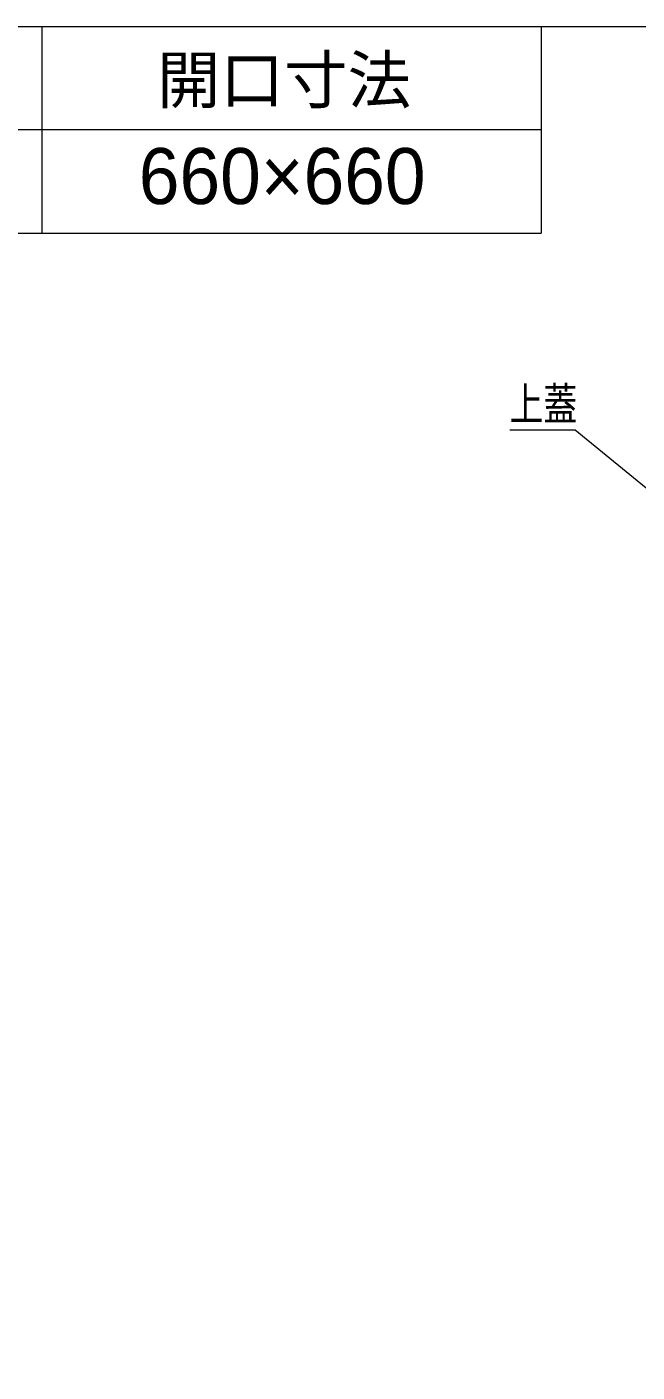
# Model space of a CAD drawing. Units: millimetres, scale not verified. Extents: x -2000 to 2000, y -1385 to 1385.
# Drawn here: x -621 to -266, y 602 to 1385 of the extents above; entities that cross this region are included whole.
import ezdxf
from ezdxf.enums import TextEntityAlignment as Align

# ---------------------------------------------------------------- set-up
doc = ezdxf.new("R2010")
doc.units = ezdxf.units.MM
doc.header["$LTSCALE"] = 10
for name, color, linetype, lineweight in [('0-0_zumenwaku', 6, 'Continuous', 9), ('0-1_moji', 2, 'Continuous', 9), ('2-A_6寸法', 1, 'Continuous', 9)]:
    doc.layers.add(name, color=color, linetype=linetype, lineweight=lineweight)
doc.styles.add('ＭＳ ゴシック', font='')
doc.styles.add('ＭＳ Ｐゴシック', font='')
doc.styles.get('ＭＳ ゴシック').set_extended_font_data('MS Gothic')
doc.styles.get('ＭＳ Ｐゴシック').set_extended_font_data('MS PGothic')

# ---------------------------------------------------------------- blocks, each defined once
blk = doc.blocks.new('MLeader18')
at = {"layer": '2-A_6寸法'}
for p, q in [((-305.21, 1150.27), (-340.41, 1150.27)), ((-234.52, 1095.07), (-240.72, 1100.12))]:
    blk.add_line(p, q, dxfattribs=at)
for points in [[(-240.72, 1100.12), (-302.33, 1150.27), (-305.21, 1150.27)], [(-239.88, 1101.16), (-234.52, 1095.07), (-241.57, 1099.09)]]:
    blk.add_lwpolyline(points, dxfattribs=at)
at = {"layer": '2-A_6寸法', "color": 2, "style": 'ＭＳ ゴシック', "width": 0.75}
blk.add_text('上蓋', height=19.21, dxfattribs=at).set_placement((-340.41, 1150.2), align=Align.BOTTOM_LEFT)

msp = doc.modelspace()

# ---------------------------------------------------------------- linework, layer by layer
at = {"layer": '0-0_zumenwaku'}
for p, q in [((-612.74, 1385.01), (-612.74, 1265.01)), ((-322.19, 1385.01), (-322.19, 1265.01)), ((-322.19, 1325.01), (-1999.73, 1325.01)), ((-1999.73, 1265.01), (-322.19, 1265.01))]:
    msp.add_line(p, q, dxfattribs=at)
msp.add_lwpolyline([(-1999.73, -1384.99), (2000.27, -1384.99), (2000.27, 1385.01), (-1999.73, 1385.01)], close=True, dxfattribs=at)

# ---------------------------------------------------------------- block references
at = {"layer": '2-A_6寸法'}
msp.add_blockref('MLeader18', (0, 0), dxfattribs=at)

# ---------------------------------------------------------------- texts
at = {"layer": '0-1_moji', "style": 'ＭＳ Ｐゴシック'}
for s, height, p in [('開口寸法', 27.13, (-545.8, 1332.47)), ('660×660', 32.55, (-556.33, 1272.16))]:
    msp.add_text(s, height=height, dxfattribs=at).set_placement(p, align=Align.BOTTOM_LEFT)

doc.saveas('drawing.dxf')
